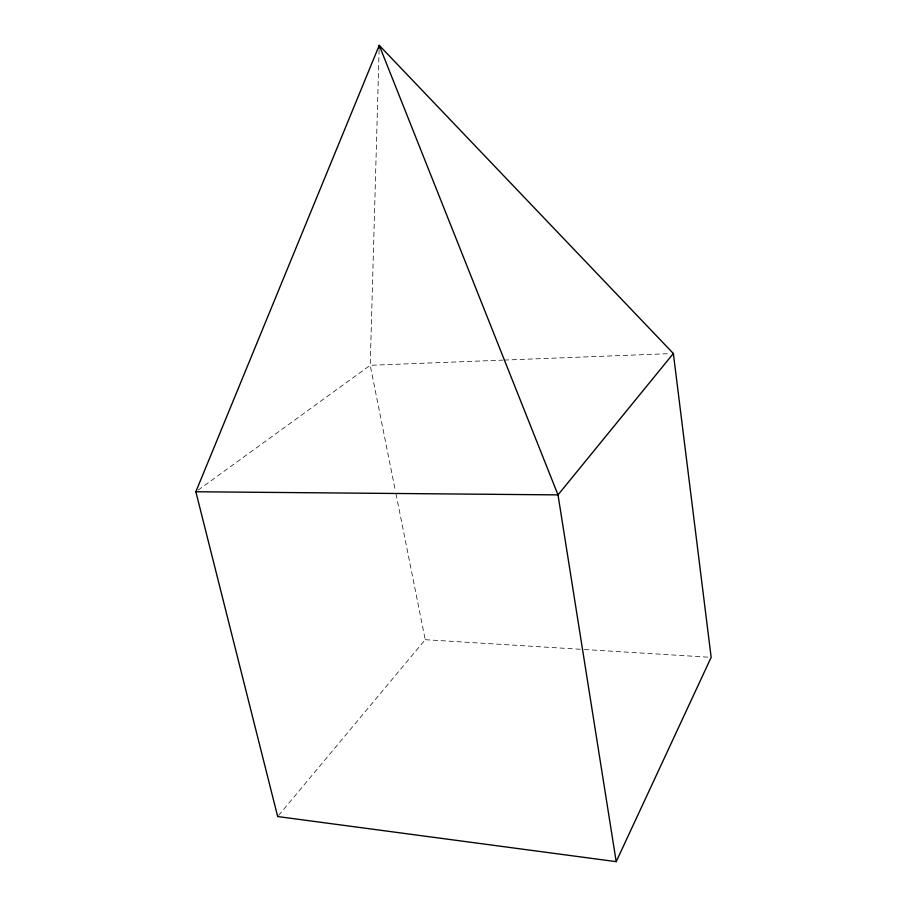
<?xml version="1.0" encoding="UTF-8"?>
<svg xmlns="http://www.w3.org/2000/svg" width="907" height="907" viewBox="0 0 907 907"><rect width="100%" height="100%" fill="white"/><g stroke="black" fill="none" stroke-linecap="round" stroke-linejoin="round"><path stroke-width="0.68" stroke-dasharray="4.54 3.4" d="M379.115 49.602L370.215 365.294L395.497 491.413M278.585 815.461L425.224 639.696L395.781 492.796M198.134 490.097L370.215 365.294L502.761 360.136M504.167 360.079L670.545 353.605M425.224 639.696L582.974 649.435M584.391 649.514L711.156 657.348"/><path stroke-width="1.36" d="M379.16 48.184L379.239 45.35L673.357 353.503L711.156 657.348L616.204 861.65L277.678 816.549L195.844 491.753L379.239 45.35L558.009 494.882L616.204 861.65M673.357 353.503L558.009 494.882L195.844 491.753"/></g></svg>
